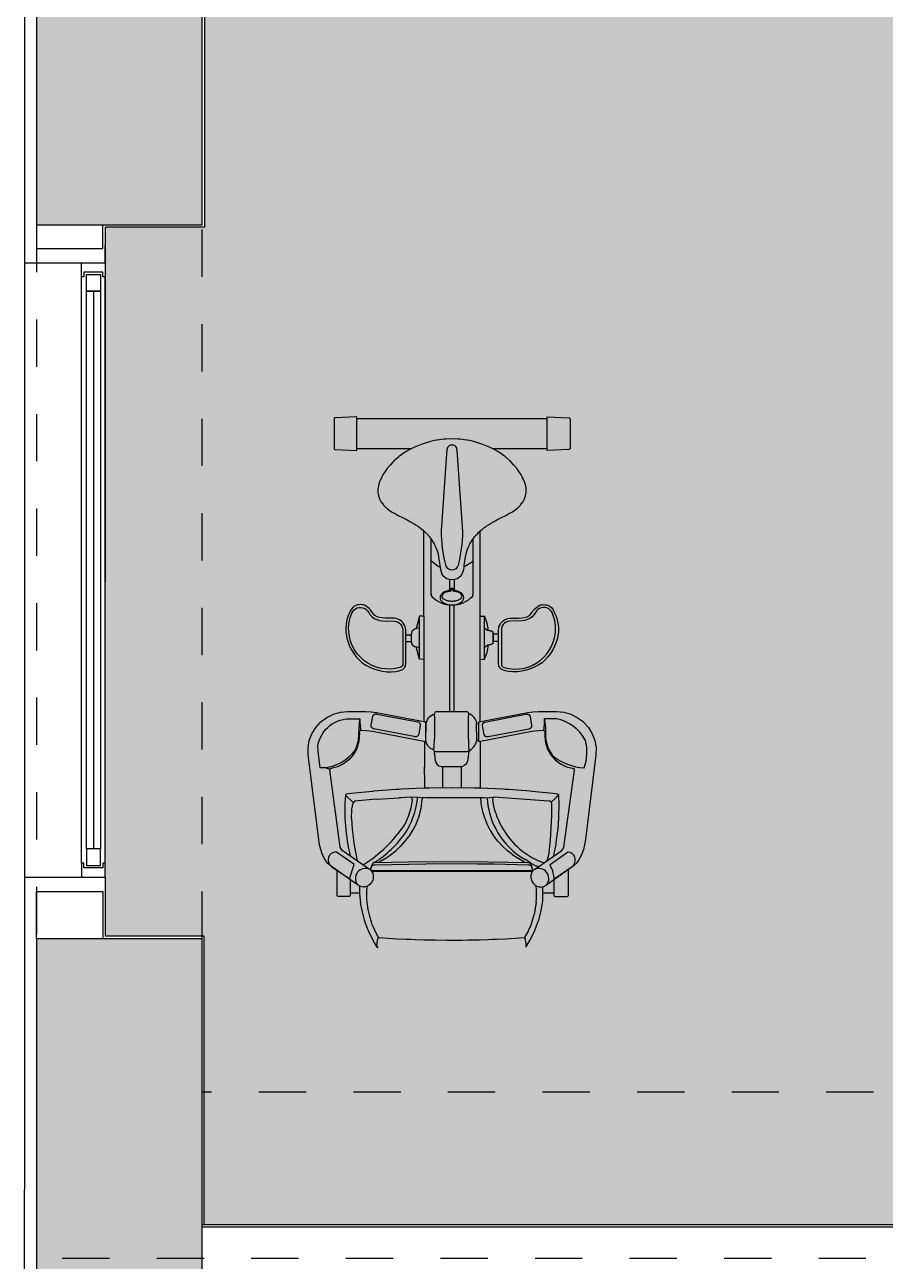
# Model space of a CAD drawing. Header units: metres. Extents: x -154 to 570, y -18 to 184.
# Drawn here: x -21.405 to -19.585, y 3.198 to 5.813 of the extents above; entities that cross this region are included whole.
import ezdxf
from ezdxf.xclip import XClip

# ---------------------------------------------------------------- set-up
doc = ezdxf.new("R2010")
doc.units = ezdxf.units.M
doc.header["$XCLIPFRAME"] = 0
doc.linetypes.add('PUC TORRE B$0$DASHEDX2', pattern=[1.5, 1, -0.5])
doc.linetypes.add('PUC TORRE B$0$ESTILO_TQS_0004', pattern=[1.12, 0.5, -0.2, 0.01, -0.2, 0.01, -0.2])
for name, color, linetype in [('ARQ-AUX', 7, 'Continuous'), ('PUC TORRE B$0$1', 232, 'PUC TORRE B$0$DASHEDX2'), ('PUC TORRE B$0$205', 7, 'PUC TORRE B$0$ESTILO_TQS_0004'), ('PUC TORRE B$0$4', 2, 'Continuous'), ('PUC TORRE B$0$LAY', 7, 'Continuous'), ('PUC$0$ARQ-ALV ACAB', 4, 'Continuous'), ('PUC$0$ARQ-ALV OSSO', 5, 'Continuous'), ('PUC$0$ARQ-AUX', 7, 'Continuous'), ('PUC$0$ARQ-CAX @ 1', 1, 'Continuous')]:
    doc.layers.add(name, color=color, linetype=linetype)
doc.layers.add('PUC$0$ARQ-FORRO', color=9, linetype='Continuous', lineweight=5)

# ---------------------------------------------------------------- blocks, each defined once
blk = doc.blocks.new('PUC TORRE B$0$A$Cf91409fb')
at = {"layer": 'PUC TORRE B$0$LAY'}
for points in [[(-11.9474, 0.8522), (-11.947, 0.8512), (-11.9463, 0.8504), (-11.9452, 0.85), (-11.9449, 0.8499), (-11.8991, 0.8479), (-11.8991, 0.9192), (-11.9449, 0.9172), (-11.9452, 0.9172), (-11.9463, 0.9168), (-11.947, 0.916), (-11.9474, 0.915)], [(-11.4481, 0.8522), (-11.4485, 0.8512), (-11.4493, 0.8504), (-11.4503, 0.85), (-11.4506, 0.8499), (-11.4965, 0.8479), (-11.4965, 0.9192), (-11.4506, 0.9172), (-11.4503, 0.9172), (-11.4493, 0.9168), (-11.4485, 0.916), (-11.4481, 0.915)], [(-11.802, 0.4681), (-11.802, 0.3964), (-11.8022, 0.3943), (-11.803, 0.3924), (-11.8043, 0.3907), (-11.806, 0.3894), (-11.8079, 0.3886), (-11.8177, 0.3864), (-11.8278, 0.3854), (-11.8378, 0.3856), (-11.8478, 0.387), (-11.8576, 0.3895), (-11.867, 0.3932), (-11.8758, 0.3979), (-11.8841, 0.4037), (-11.8916, 0.4104), (-11.8983, 0.418), (-11.9041, 0.4262), (-11.9088, 0.4352), (-11.9124, 0.4445), (-11.915, 0.4543), (-11.9163, 0.4643), (-11.9165, 0.4744), (-11.9154, 0.4844), (-11.9132, 0.4942), (-11.9099, 0.5037), (-11.9079, 0.5073), (-11.9053, 0.5104), (-11.9021, 0.5129), (-11.8984, 0.5147), (-11.8945, 0.5157), (-11.8904, 0.5158), (-11.8864, 0.5152), (-11.8826, 0.5137), (-11.8792, 0.5115), (-11.8763, 0.5087), (-11.8741, 0.5053), (-11.8709, 0.5004), (-11.867, 0.4961), (-11.8623, 0.4926), (-11.8571, 0.49), (-11.8516, 0.4883), (-11.8458, 0.4876), (-11.8199, 0.4867), (-11.8159, 0.4861), (-11.8121, 0.4846), (-11.8087, 0.4824), (-11.8059, 0.4795), (-11.8037, 0.476), (-11.8024, 0.4722)], [(-11.5934, 0.4681), (-11.5934, 0.3964), (-11.5932, 0.3943), (-11.5924, 0.3924), (-11.5911, 0.3907), (-11.5895, 0.3894), (-11.5875, 0.3886), (-11.5777, 0.3864), (-11.5677, 0.3854), (-11.5576, 0.3856), (-11.5476, 0.387), (-11.5378, 0.3895), (-11.5285, 0.3932), (-11.5196, 0.3979), (-11.5113, 0.4037), (-11.5038, 0.4104), (-11.4971, 0.418), (-11.4914, 0.4262), (-11.4866, 0.4352), (-11.483, 0.4445), (-11.4805, 0.4543), (-11.4791, 0.4643), (-11.479, 0.4744), (-11.48, 0.4844), (-11.4822, 0.4942), (-11.4856, 0.5037), (-11.4875, 0.5073), (-11.4901, 0.5104), (-11.4934, 0.5129), (-11.497, 0.5147), (-11.5009, 0.5157), (-11.505, 0.5158), (-11.509, 0.5152), (-11.5128, 0.5137), (-11.5162, 0.5115), (-11.5191, 0.5087), (-11.5214, 0.5053), (-11.5245, 0.5004), (-11.5285, 0.4961), (-11.5331, 0.4926), (-11.5383, 0.49), (-11.5438, 0.4883), (-11.5496, 0.4876), (-11.5755, 0.4867), (-11.5796, 0.4861), (-11.5834, 0.4846), (-11.5867, 0.4824), (-11.5896, 0.4795), (-11.5917, 0.476), (-11.593, 0.4722)], [(-11.5449, -0.1834), (-11.5448, -0.1832)]]:
    blk.add_lwpolyline(points, close=True, dxfattribs=at)
for points in [[(-11.8991, 0.9153), (-11.4965, 0.9153)], [(-11.8991, 0.8518), (-11.7831, 0.8518)], [(-11.6126, 0.8518), (-11.4965, 0.8518)], [(-11.7578, 0.4977), (-11.7578, 0.6778)], [(-11.7422, 0.5433), (-11.7422, 0.6609)], [(-11.638, 0.4059), (-11.638, 0.6778)], [(-11.7422, 0.615), (-11.729, 0.6047), (-11.7231, 0.601)], [(-11.6533, 0.6132), (-11.672, 0.6016)], [(-11.703, 0.5753), (-11.703, 0.5714), (-11.703, 0.5697), (-11.703, 0.5517)], [(-11.6928, 0.5517), (-11.6928, 0.5753)], [(-11.7578, 0.4059), (-11.7666, 0.4062), (-11.7666, 0.4974), (-11.7737, 0.4711)], [(-11.7578, 0.4977), (-11.7666, 0.4974)], [(-11.7578, 0.4977), (-11.7578, 0.2742)], [(-11.7031, 0.5214), (-11.7031, 0.295)], [(-11.693, 0.295), (-11.693, 0.4354), (-11.693, 0.5214)], [(-11.638, 0.4977), (-11.6291, 0.4974)], [(-11.638, 0.2742), (-11.638, 0.4059), (-11.6291, 0.4062), (-11.6289, 0.4972)], [(-11.6289, 0.4724), (-11.6245, 0.4688), (-11.6236, 0.4682), (-11.6225, 0.4677), (-11.622, 0.4675), (-11.6213, 0.4674), (-11.6203, 0.4672), (-11.6191, 0.4671), (-11.6185, 0.467), (-11.6173, 0.4667), (-11.6171, 0.4667), (-11.616, 0.4664), (-11.6152, 0.4661), (-11.6142, 0.4657), (-11.6138, 0.4655), (-11.6134, 0.4654), (-11.6128, 0.465), (-11.6124, 0.4647), (-11.6122, 0.4644), (-11.6119, 0.464), (-11.6118, 0.4636), (-11.6118, 0.44), (-11.6119, 0.4396), (-11.6122, 0.4391), (-11.6124, 0.4389), (-11.6128, 0.4386), (-11.6134, 0.4382), (-11.6138, 0.438), (-11.6142, 0.4379), (-11.6152, 0.4375), (-11.616, 0.4372), (-11.6171, 0.4369), (-11.6173, 0.4368), (-11.6185, 0.4366), (-11.6191, 0.4365), (-11.6203, 0.4363), (-11.6213, 0.4362), (-11.622, 0.436), (-11.6225, 0.4358), (-11.6236, 0.4354), (-11.6245, 0.4348), (-11.6289, 0.4311)], [(-11.7959, 0.4582), (-11.7846, 0.4582), (-11.7846, 0.4557), (-11.7846, 0.4525), (-11.7846, 0.4491), (-11.7846, 0.4459), (-11.7846, 0.4434), (-11.7959, 0.4434)], [(-11.5995, 0.459), (-11.6107, 0.459), (-11.6107, 0.4565), (-11.6107, 0.4533), (-11.6107, 0.4499), (-11.6107, 0.4467), (-11.6107, 0.4443), (-11.5995, 0.4443)], [(-11.7666, 0.4062), (-11.7737, 0.4324)], [(-11.8951, 0.247), (-11.8928, 0.2803)], [(-11.7541, 0.2702), (-11.7523, 0.2698)], [(-11.646, 0.2693), (-11.6414, 0.2702)], [(-11.6453, 0.2348), (-11.646, 0.2693)], [(-11.6453, 0.2705), (-11.6453, 0.2708)], [(-11.6453, 0.2694), (-11.6453, 0.2705)], [(-11.7541, 0.2354), (-11.753, 0.2352)], [(-11.6453, 0.2348), (-11.6414, 0.2354)], [(-11.756, 0.232), (-11.756, 0.1779)], [(-11.7358, 0.2126), (-11.7356, 0.2109), (-11.7354, 0.2092), (-11.7353, 0.2078), (-11.735, 0.2054), (-11.7346, 0.2022), (-11.7344, 0.2003), (-11.734, 0.197), (-11.7333, 0.1918)], [(-11.6864, 0.2112), (-11.6863, 0.2112)], [(-11.6373, 0.1334), (-11.6373, 0.2186), (-11.6373, 0.2271), (-11.6373, 0.2324)], [(-11.6373, 0.198), (-11.6373, 0.1978)], [(-11.6373, 0.1976), (-11.6373, 0.1978)], [(-11.9341, 0.0087), (-11.9565, 0.1721)], [(-11.756, 0.1618), (-11.756, 0.1779)], [(-11.756, 0.1618), (-11.756, 0.1335)], [(-11.7178, 0.1797), (-11.7178, 0.1342)], [(-11.6781, 0.1342), (-11.6781, 0.1797)], [(-11.4614, 0.0087), (-11.4391, 0.1717)], [(-11.6977, 0.1341), (-11.6977, 0.1344)], [(-11.9234, 0.119), (-11.9065, 0.1027)], [(-11.8656, 0.1093), (-11.9041, 0.1058)], [(-11.8561, 0.1101), (-11.8656, 0.1093)], [(-11.8561, 0.1101), (-11.8097, 0.1132)], [(-11.8169, 0.001), (-11.8067, 0.0105), (-11.8063, 0.0109), (-11.7974, 0.0207), (-11.7968, 0.0213), (-11.789, 0.0316), (-11.7881, 0.0327), (-11.7816, 0.043), (-11.7805, 0.0448), (-11.7754, 0.0548), (-11.774, 0.0575), (-11.7702, 0.0669), (-11.7689, 0.0701), (-11.7662, 0.0792), (-11.7649, 0.0835), (-11.7633, 0.0915), (-11.7622, 0.0971), (-11.7614, 0.1038), (-11.7607, 0.111)], [(-11.7864, 0.1144), (-11.8062, 0.1134), (-11.8097, 0.1132)], [(-11.782, 0.1102), (-11.782, 0.1098), (-11.782, 0.1091), (-11.7853, 0.091), (-11.7905, 0.0734), (-11.7977, 0.0564)], [(-11.7537, 0.1132), (-11.7864, 0.1144)], [(-11.7716, 0.1064), (-11.7708, 0.1107)], [(-11.7708, 0.1107), (-11.7709, 0.1138)], [(-11.7607, 0.111), (-11.7588, 0.1134)], [(-11.6294, 0.113), (-11.7537, 0.1132)], [(-11.5806, 0.001), (-11.5908, 0.0105), (-11.5913, 0.0109), (-11.6001, 0.0207), (-11.6007, 0.0213), (-11.6085, 0.0316), (-11.6094, 0.0327), (-11.6159, 0.043), (-11.617, 0.0448), (-11.6221, 0.0548), (-11.6235, 0.0575), (-11.6273, 0.0669), (-11.6286, 0.0701), (-11.6313, 0.0792), (-11.6326, 0.0835), (-11.6342, 0.0915), (-11.6354, 0.0971), (-11.6361, 0.1038), (-11.6371, 0.1132)], [(-11.6294, 0.113), (-11.6091, 0.1144)], [(-11.6054, 0.0805), (-11.6087, 0.0914), (-11.6119, 0.1093)], [(-11.493, 0.106), (-11.6091, 0.1144)], [(-11.4722, 0.1187), (-11.4767, 0.1144), (-11.4776, 0.1136), (-11.4806, 0.1107), (-11.488, 0.1037)], [(-11.9106, 0.0697), (-11.9097, 0.0874), (-11.9097, 0.0889), (-11.9093, 0.0936)], [(-11.9281, 0.0001), (-11.9293, 0.0012), (-11.9323, 0.0054), (-11.9341, 0.0087)], [(-11.8722, -0.0384), (-11.9281, 0.0001)], [(-11.8536, -0.0232), (-11.8516, -0.0222), (-11.841, -0.0163), (-11.8395, -0.0154), (-11.8286, -0.0082), (-11.8279, -0.0076), (-11.817, 0.0009)], [(-11.5439, -0.0233), (-11.5459, -0.0222), (-11.5566, -0.0163), (-11.558, -0.0154), (-11.5689, -0.0082), (-11.5696, -0.0076), (-11.5805, 0.0009)], [(-11.5232, -0.0384), (-11.4674, 0.0001)], [(-11.4674, 0.0001), (-11.4661, 0.0012), (-11.4631, 0.0054), (-11.4614, 0.0087)], [(-11.8689, -0.0342), (-11.8677, -0.0303), (-11.8657, -0.0259)], [(-11.8663, -0.0298), (-11.865, -0.0293), (-11.8648, -0.0292), (-11.8632, -0.0289), (-11.8628, -0.0288), (-11.8613, -0.0288), (-11.7536, -0.0264), (-11.7352, -0.026), (-11.6439, -0.0266), (-11.609, -0.0268), (-11.5363, -0.0288), (-11.5347, -0.0288), (-11.5343, -0.0289), (-11.5327, -0.0292), (-11.5325, -0.0293), (-11.5312, -0.0298)], [(-11.8598, -0.0234), (-11.8615, -0.0235), (-11.863, -0.0239), (-11.8634, -0.024), (-11.8646, -0.0246), (-11.865, -0.0249), (-11.8654, -0.0254), (-11.8657, -0.0259)], [(-11.8598, -0.0234), (-11.7906, -0.022), (-11.6641, -0.0215), (-11.5377, -0.0234)], [(-11.544, -0.0171), (-11.5451, -0.0163)], [(-11.5434, -0.0175), (-11.544, -0.0171)], [(-11.5319, -0.0246), (-11.5434, -0.0175)], [(-11.5377, -0.0234), (-11.536, -0.0235), (-11.5345, -0.0239), (-11.5341, -0.024), (-11.533, -0.0246), (-11.5326, -0.0249), (-11.5321, -0.0254), (-11.5318, -0.0259)], [(-11.531, -0.0252), (-11.5319, -0.0246)], [(-11.5286, -0.0342), (-11.5298, -0.0303), (-11.5318, -0.0259)], [(-11.531, -0.0252), (-11.5191, -0.0312)], [(-11.529, -0.0133), (-11.5165, -0.0195), (-11.5033, -0.0247)], [(-11.4925, -0.002), (-11.4931, -0.0048), (-11.4975, -0.0207)], [(-11.8699, -0.0401), (-11.8716, -0.0387)], [(-11.8689, -0.0342), (-11.869, -0.0345), (-11.8705, -0.0397)], [(-11.8672, -0.0308), (-11.8687, -0.0339), (-11.8698, -0.0371)], [(-11.8676, -0.0412), (-11.868, -0.0411), (-11.8692, -0.0409), (-11.8693, -0.0409)], [(-11.8679, -0.0426), (-11.8676, -0.0425), (-11.8651, -0.0422)], [(-11.5299, -0.0412), (-11.8676, -0.0412)], [(-11.8664, -0.0299), (-11.8672, -0.0308)], [(-11.8651, -0.0422), (-11.5325, -0.0422)], [(-11.5325, -0.0422), (-11.5299, -0.0425), (-11.5297, -0.0426), (-11.5295, -0.0426), (-11.5281, -0.0432)], [(-11.5312, -0.0299), (-11.5303, -0.0308)], [(-11.5278, -0.0371), (-11.5289, -0.0339), (-11.5303, -0.0308)], [(-11.5278, -0.0371), (-11.5285, -0.0345), (-11.5286, -0.0342)], [(-11.5152, -0.0329), (-11.5181, -0.0317), (-11.5191, -0.0312)], [(-11.8936, -0.0736), (-11.8938, -0.0781), (-11.8937, -0.0794), (-11.8934, -0.083)], [(-11.8775, -0.0738), (-11.8784, -0.082), (-11.8784, -0.0822), (-11.8786, -0.0971), (-11.8784, -0.0996), (-11.8778, -0.1071)], [(-11.5197, -0.1074), (-11.5191, -0.0996), (-11.5189, -0.0971), (-11.5192, -0.0822), (-11.5192, -0.082), (-11.5201, -0.0727)], [(-11.913, -0.088), (-11.8932, -0.088)], [(-11.5055, -0.088), (-11.4825, -0.088)], [(-11.8559, -0.2027), (-11.8644, -0.1888), (-11.8739, -0.1697), (-11.8756, -0.1656), (-11.8813, -0.1501), (-11.8829, -0.1456), (-11.8882, -0.1253), (-11.8912, -0.1098)], [(-11.5416, -0.2027), (-11.5331, -0.1888), (-11.5236, -0.1697), (-11.522, -0.1656), (-11.5162, -0.1501), (-11.5146, -0.1456), (-11.5093, -0.1253), (-11.5063, -0.1098)], [(-11.5197, -0.1074), (-11.5242, -0.1344)], [(-11.8528, -0.1835), (-11.8605, -0.1691), (-11.8608, -0.1686), (-11.8614, -0.1671), (-11.8668, -0.1547), (-11.8672, -0.1538), (-11.8684, -0.1504), (-11.8685, -0.15)], [(-11.529, -0.15), (-11.5291, -0.1504), (-11.5304, -0.1538), (-11.5308, -0.1547), (-11.5361, -0.1671), (-11.5368, -0.1686), (-11.537, -0.1691), (-11.5443, -0.1827)], [(-11.5289, -0.1498), (-11.5242, -0.1344)], [(-11.5446, -0.183), (-11.5447, -0.1831)], [(-11.5443, -0.1827), (-11.5446, -0.183)], [(-11.8568, -0.199), (-11.8567, -0.1978), (-11.8565, -0.196), (-11.856, -0.1923)], [(-11.856, -0.1923), (-11.8558, -0.1908), (-11.8553, -0.188), (-11.8548, -0.1852)], [(-11.6988, -0.1885), (-11.7089, -0.1885), (-11.7332, -0.1882), (-11.7373, -0.1881), (-11.7575, -0.1877), (-11.7754, -0.1872), (-11.7759, -0.1872), (-11.7851, -0.1869), (-11.7948, -0.1865), (-11.8141, -0.1856), (-11.8144, -0.1856), (-11.8236, -0.1851), (-11.833, -0.1846), (-11.8425, -0.184), (-11.852, -0.1834)], [(-11.5456, -0.1834), (-11.555, -0.184), (-11.5645, -0.1846), (-11.574, -0.1851), (-11.5831, -0.1856), (-11.5834, -0.1856), (-11.6028, -0.1865), (-11.6124, -0.1869), (-11.6216, -0.1872), (-11.6221, -0.1872), (-11.64, -0.1877), (-11.6602, -0.1881), (-11.6643, -0.1882), (-11.6765, -0.1884), (-11.6886, -0.1885), (-11.6988, -0.1885)], [(-11.5451, -0.1833), (-11.5456, -0.1834)], [(-11.5447, -0.1831), (-11.545, -0.1833)], [(-11.5449, -0.1834), (-11.5447, -0.1835), (-11.5444, -0.1836), (-11.5441, -0.1837), (-11.544, -0.1838), (-11.5436, -0.1841), (-11.5433, -0.1844)], [(-11.5432, -0.1844), (-11.5427, -0.1852)], [(-11.5415, -0.1923), (-11.5418, -0.1908), (-11.5422, -0.188), (-11.5427, -0.1852)], [(-11.5407, -0.199), (-11.5408, -0.1978), (-11.541, -0.196), (-11.5415, -0.1923)]]:
    blk.add_lwpolyline(points, dxfattribs=at)
for points in [[(-11.6575, 0.6548), (-11.6547, 0.6594), (-11.6513, 0.6638), (-11.6495, 0.6661), (-11.6488, 0.667), (-11.6436, 0.6725), (-11.6419, 0.6743), (-11.6383, 0.6776), (-11.6358, 0.6798), (-11.6351, 0.6803), (-11.6305, 0.6839), (-11.6267, 0.6868), (-11.6255, 0.6876), (-11.6207, 0.6907), (-11.6168, 0.6933), (-11.6149, 0.6944), (-11.6087, 0.6979), (-11.6062, 0.6993), (-11.6033, 0.7008), (-11.5948, 0.7051), (-11.5947, 0.7052), (-11.5828, 0.7111), (-11.5797, 0.7129), (-11.5786, 0.7135), (-11.5702, 0.7181), (-11.5668, 0.7203), (-11.5659, 0.7209), (-11.5652, 0.7214), (-11.5615, 0.7243), (-11.559, 0.7262), (-11.5587, 0.7265), (-11.5566, 0.7286), (-11.5531, 0.7322), (-11.553, 0.7324), (-11.5522, 0.7334), (-11.5486, 0.7382), (-11.5485, 0.7385), (-11.5483, 0.7388), (-11.5455, 0.7439), (-11.545, 0.7448), (-11.5447, 0.7458), (-11.5433, 0.7496), (-11.5425, 0.7518), (-11.5423, 0.7531), (-11.5418, 0.7555), (-11.5412, 0.7586), (-11.5411, 0.7596), (-11.5411, 0.7606), (-11.5411, 0.7614), (-11.5411, 0.7662), (-11.5412, 0.7673), (-11.5413, 0.7681), (-11.542, 0.7729), (-11.5421, 0.7733), (-11.5423, 0.7742), (-11.5427, 0.7756), (-11.5438, 0.7791), (-11.5446, 0.7816), (-11.5452, 0.783), (-11.546, 0.7849), (-11.5478, 0.7889), (-11.5484, 0.7901), (-11.5494, 0.792), (-11.5518, 0.7961), (-11.5546, 0.8008), (-11.5566, 0.8037), (-11.5587, 0.8066), (-11.5607, 0.8094), (-11.5661, 0.8161), (-11.5664, 0.8165), (-11.5675, 0.8178), (-11.575, 0.8257), (-11.5753, 0.826), (-11.5767, 0.8272), (-11.5843, 0.8339), (-11.5846, 0.8342), (-11.5864, 0.8355), (-11.5887, 0.8372), (-11.5955, 0.842), (-11.5966, 0.8428), (-11.6022, 0.8461), (-11.6075, 0.8492), (-11.6077, 0.8493), (-11.61, 0.8506), (-11.617, 0.854), (-11.6207, 0.8557), (-11.6222, 0.8565), (-11.6327, 0.8606), (-11.6348, 0.8614), (-11.6349, 0.8615), (-11.6409, 0.8634), (-11.6479, 0.8656), (-11.6492, 0.8659), (-11.6497, 0.866), (-11.6577, 0.8679), (-11.6612, 0.8688), (-11.6653, 0.8695), (-11.6663, 0.8696), (-11.6716, 0.8706), (-11.675, 0.8709), (-11.6814, 0.8716), (-11.6837, 0.8718), (-11.6847, 0.872), (-11.6979, 0.8724), (-11.711, 0.872), (-11.712, 0.8718), (-11.7143, 0.8716), (-11.7207, 0.8709), (-11.7241, 0.8706), (-11.7294, 0.8696), (-11.7304, 0.8695), (-11.7345, 0.8688), (-11.738, 0.8679), (-11.746, 0.866), (-11.7465, 0.8659), (-11.7478, 0.8656), (-11.7548, 0.8634), (-11.7608, 0.8615), (-11.761, 0.8614), (-11.763, 0.8606), (-11.7735, 0.8565), (-11.7751, 0.8557), (-11.7788, 0.854), (-11.7857, 0.8506), (-11.7881, 0.8493), (-11.7883, 0.8492), (-11.7935, 0.8461), (-11.7991, 0.8428), (-11.8002, 0.842), (-11.807, 0.8372), (-11.8094, 0.8355), (-11.8111, 0.8342), (-11.8114, 0.8339), (-11.8191, 0.8272), (-11.8204, 0.826), (-11.8207, 0.8257), (-11.8282, 0.8178), (-11.8293, 0.8165), (-11.8297, 0.8161), (-11.8351, 0.8094), (-11.837, 0.8066), (-11.8391, 0.8037), (-11.8411, 0.8008), (-11.8439, 0.7961), (-11.8464, 0.792), (-11.8473, 0.7901), (-11.848, 0.7889), (-11.8497, 0.7849), (-11.8505, 0.783), (-11.8511, 0.7816), (-11.8519, 0.7791), (-11.853, 0.7756), (-11.8534, 0.7742), (-11.8536, 0.7733), (-11.8537, 0.7729), (-11.8544, 0.7681), (-11.8545, 0.7673), (-11.8547, 0.7662), (-11.8546, 0.7614), (-11.8546, 0.7606), (-11.8546, 0.7596), (-11.8545, 0.7586), (-11.8539, 0.7555), (-11.8535, 0.7531), (-11.8532, 0.7518), (-11.8524, 0.7496), (-11.8511, 0.7458), (-11.8507, 0.7448), (-11.8502, 0.7439), (-11.8474, 0.7388), (-11.8472, 0.7385), (-11.8471, 0.7382), (-11.8435, 0.7334), (-11.8427, 0.7324), (-11.8426, 0.7322), (-11.8391, 0.7286), (-11.8371, 0.7265), (-11.8368, 0.7262), (-11.8343, 0.7243), (-11.8306, 0.7214), (-11.8298, 0.7209), (-11.829, 0.7203), (-11.8256, 0.7181), (-11.8172, 0.7135), (-11.8161, 0.7129), (-11.813, 0.7111), (-11.8011, 0.7052), (-11.8009, 0.7051), (-11.7925, 0.7008), (-11.7895, 0.6993), (-11.787, 0.6979), (-11.7808, 0.6944), (-11.7789, 0.6933), (-11.775, 0.6907), (-11.7702, 0.6876), (-11.769, 0.6868), (-11.7653, 0.6839), (-11.7606, 0.6803), (-11.7599, 0.6798), (-11.7575, 0.6776), (-11.7539, 0.6743), (-11.7521, 0.6725), (-11.7469, 0.667), (-11.7463, 0.6661), (-11.7445, 0.6638), (-11.7411, 0.6594), (-11.7383, 0.6548), (-11.7377, 0.6539), (-11.7358, 0.6507), (-11.7347, 0.6487), (-11.7346, 0.6484), (-11.7319, 0.6424), (-11.7312, 0.6407), (-11.7309, 0.64), (-11.7282, 0.6317), (-11.7281, 0.631), (-11.7279, 0.6304), (-11.7275, 0.6284), (-11.7263, 0.6226), (-11.7258, 0.6193), (-11.7255, 0.618), (-11.7249, 0.6137), (-11.7238, 0.6053), (-11.723, 0.6004), (-11.7229, 0.5995), (-11.7218, 0.5946), (-11.7218, 0.5944), (-11.7215, 0.5927), (-11.7201, 0.5888), (-11.7201, 0.5886), (-11.7198, 0.5879), (-11.7177, 0.5838), (-11.7175, 0.5836, 0.449809), (-11.6783, 0.5835, 0.159486), (-11.6719, 0.6053), (-11.6708, 0.6137), (-11.6702, 0.618), (-11.67, 0.6193), (-11.6694, 0.6226), (-11.6682, 0.6284), (-11.6678, 0.6304), (-11.6677, 0.631), (-11.6675, 0.6317), (-11.6648, 0.64), (-11.6645, 0.6407), (-11.6638, 0.6424), (-11.6611, 0.6484), (-11.661, 0.6487), (-11.66, 0.6507), (-11.658, 0.6539)], [(-11.7959, 0.4692, 0.056656), (-11.7968, 0.4749, 0.295582), (-11.8197, 0.4928, -0.019788), (-11.8456, 0.4937, -0.230191), (-11.865, 0.503, 0.173098), (-11.8848, 0.5211, 0.226518), (-11.908, 0.516, 0.165525), (-11.9225, 0.4663), (-11.9224, 0.4638), (-11.922, 0.4598, 0.183891), (-11.8879, 0.3989, 0.188055), (-11.8168, 0.3804, 0.085958), (-11.8028, 0.3842), (-11.8021, 0.3846), (-11.8, 0.3864), (-11.7988, 0.3878), (-11.7977, 0.3893), (-11.7966, 0.3919), (-11.7964, 0.3927), (-11.7959, 0.3964)], [(-11.5498, 0.4937, 0.230191), (-11.5304, 0.503, -0.173098), (-11.5106, 0.5211, -0.226518), (-11.4875, 0.516, -0.165525), (-11.4729, 0.4663), (-11.473, 0.4638), (-11.4734, 0.4598, -0.183891), (-11.5075, 0.3989, -0.188055), (-11.5787, 0.3804, -0.085958), (-11.5926, 0.3842), (-11.5933, 0.3846), (-11.5955, 0.3864), (-11.5967, 0.3878), (-11.5977, 0.3893), (-11.5988, 0.3919), (-11.5991, 0.3927), (-11.5995, 0.3964), (-11.5995, 0.4692, -0.056656), (-11.5986, 0.4749, -0.295582), (-11.5758, 0.4928, 0.019788)], [(-11.7704, 0.2738, -0.414146), (-11.7652, 0.2665), (-11.7683, 0.2474, -0.414198), (-11.7756, 0.2422), (-11.7782, 0.2426), (-11.8638, 0.2592, -0.415114), (-11.8688, 0.2666), (-11.8651, 0.2855, -0.414166), (-11.8576, 0.2905), (-11.8569, 0.2904)], [(-11.6296, 0.2469), (-11.6333, 0.2658, -0.415114), (-11.6283, 0.2732), (-11.5427, 0.2898), (-11.5401, 0.2902, -0.414198), (-11.5328, 0.285), (-11.5297, 0.2659, -0.414146), (-11.5349, 0.2586), (-11.6214, 0.242), (-11.6222, 0.2419, -0.414166)], [(-11.9532, -0.0314), (-11.9525, -0.0321), (-11.9518, -0.0326), (-11.9154, -0.0578), (-11.915, -0.0581), (-11.9145, -0.0583), (-11.9048, -0.0283), (-11.9052, -0.0278), (-11.9057, -0.0273), (-11.9421, -0.002), (-11.9427, -0.0017), (-11.9436, -0.0014, 0.715477)]]:
    blk.add_lwpolyline(points, format="xyb", close=True, dxfattribs=at)
for points in [[(-11.6874, 0.8488), (-11.6754, 0.6754, -0.047348), (-11.6849, 0.605, -0.812276), (-11.711, 0.6057, -0.059627), (-11.7202, 0.6782), (-11.7081, 0.8504)], [(-11.6874, 0.8488, 0.104069), (-11.6879, 0.8527, 0.100834), (-11.6899, 0.856, 0.096585), (-11.6931, 0.8584, 0.093804), (-11.6971, 0.8594, 0.093846), (-11.7011, 0.8589, 0.096694), (-11.7046, 0.857, 0.100952), (-11.7071, 0.854, 0.104119), (-11.7081, 0.8503, 0.104015)], [(-11.7422, 0.5438, 0.189826), (-11.7407, 0.5393, 0.431689), (-11.6549, 0.5393, 0.202758), (-11.6533, 0.5433), (-11.6533, 0.6611)], [(-11.7028, 0.5518, 0.067265), (-11.7119, 0.5495, 0.088718), (-11.7188, 0.5452, 0.129004), (-11.7226, 0.5396, 0.157649), (-11.7227, 0.5336, 0.129514), (-11.7189, 0.5279, 0.089074), (-11.712, 0.5237, 0.067411), (-11.7029, 0.5213, 0.061203), (-11.693, 0.5213, 0.067469), (-11.684, 0.5237, 0.089215), (-11.677, 0.528, 0.129714), (-11.6733, 0.5336, 0.157646), (-11.6733, 0.5396, 0.128803), (-11.6771, 0.5452, 0.088579), (-11.6841, 0.5495, 0.067208), (-11.6932, 0.5518, 0.061205)], [(-11.7013, 0.5499, 0.053785), (-11.7093, 0.5485, 0.076535), (-11.7155, 0.5457, 0.135428), (-11.7189, 0.5419, 0.199813), (-11.7191, 0.5378, 0.145196), (-11.716, 0.534, 0.081147), (-11.7101, 0.5311, 0.055317), (-11.7023, 0.5295, 0.048771), (-11.6938, 0.5295, 0.055279), (-11.6859, 0.5311, 0.081034), (-11.68, 0.534, 0.144967), (-11.6769, 0.5378, 0.19984), (-11.6771, 0.5419, 0.135649), (-11.6805, 0.5457, 0.076635), (-11.6867, 0.5485, 0.053818), (-11.6947, 0.5499, 0.04885)], [(-11.6932, 0.5518, 0.97229), (-11.7028, 0.5518)], [(-11.6989, 0.5563), (-11.6989, 0.5546), (-11.6989, 0.5538, -0.15411), (-11.6992, 0.5529), (-11.7013, 0.5499)], [(-11.6971, 0.5563), (-11.6971, 0.5546), (-11.6971, 0.5538, 0.15411), (-11.6968, 0.5529), (-11.6947, 0.5499)], [(-11.6211, 0.4672, 0.093667), (-11.6291, 0.4972)], [(-11.7666, 0.4724), (-11.7698, 0.4719), (-11.7725, 0.4714), (-11.7747, 0.4709), (-11.7755, 0.4707), (-11.777, 0.4702), (-11.778, 0.4697), (-11.7782, 0.4695), (-11.7814, 0.4665), (-11.7831, 0.4651, 0.083956), (-11.7838, 0.44, 0.243568), (-11.7782, 0.434), (-11.778, 0.4339), (-11.777, 0.4334), (-11.7755, 0.4329), (-11.7747, 0.4327), (-11.7725, 0.4322), (-11.7698, 0.4317), (-11.7666, 0.4311)], [(-11.6291, 0.4062, 0.093667), (-11.6211, 0.4362)], [(-11.8699, -0.0401), (-11.8694, -0.0407), (-11.8679, -0.0423), (-11.8667, -0.0442), (-11.8657, -0.0463), (-11.865, -0.0485), (-11.8648, -0.049), (-11.8644, -0.0513), (-11.8643, -0.0537), (-11.8644, -0.056), (-11.8648, -0.0584), (-11.8655, -0.0608), (-11.8665, -0.0631), (-11.8677, -0.0653), (-11.8692, -0.0673), (-11.8708, -0.0692), (-11.8727, -0.0709), (-11.8747, -0.0723), (-11.8768, -0.0735), (-11.879, -0.0745), (-11.8812, -0.0751), (-11.8835, -0.0754), (-11.8841, -0.0755), (-11.8864, -0.0756), (-11.8887, -0.0753), (-11.8908, -0.0747), (-11.8915, -0.0744), (-11.8978, -0.0707), (-11.9559, -0.0298), (-11.9612, -0.025), (-11.966, -0.0183), (-11.9703, -0.01), (-11.9722, -0.0052), (-11.9755, 0.0038), (-11.9781, 0.0139), (-11.9799, 0.0249), (-12.0019, 0.2043), (-12.0023, 0.2195), (-11.9997, 0.2345), (-11.9943, 0.2488), (-11.9862, 0.2619), (-11.9757, 0.2733), (-11.9746, 0.2742), (-11.9624, 0.2833), (-11.9486, 0.2901), (-11.9337, 0.2942), (-11.9184, 0.2956), (-11.8802, 0.2957), (-11.8688, 0.2952), (-11.8577, 0.2936), (-11.7541, 0.2735), (-11.7541, 0.2316), (-11.8662, 0.2533), (-11.8731, 0.2543), (-11.8802, 0.2546), (-11.8909, 0.2557, 0.301439), (-11.8941, 0.2527, -0.114381), (-11.8998, 0.216), (-11.8998, 0.2159), (-11.9067, 0.2038), (-11.916, 0.1933), (-11.9272, 0.1848), (-11.94, 0.1787), (-11.9515, 0.1757), (-11.9538, 0.1752), (-11.9548, 0.1748), (-11.9556, 0.1742), (-11.9562, 0.1733), (-11.9563, 0.173), (-11.9565, 0.1721), (-11.9574, 0.1734), (-11.9575, 0.1735), (-11.9585, 0.1742), (-11.9592, 0.1746), (-11.9621, 0.1754), (-11.9649, 0.1762), (-11.9689, 0.1764), (-11.9727, 0.1765), (-11.9768, 0.1762), (-11.9812, 0.212), (-11.9815, 0.2234, -0.383943), (-11.9089, 0.2803), (-11.8928, 0.2803), (-11.8927, 0.2759), (-11.8926, 0.2719), (-11.8924, 0.2676), (-11.8921, 0.2639), (-11.8917, 0.2606), (-11.8914, 0.2579), (-11.8909, 0.2558)], [(-11.7334, 0.1924, 0.349614), (-11.7209, 0.1797), (-11.6765, 0.1797, 0.349601), (-11.6635, 0.196), (-11.6634, 0.197), (-11.6632, 0.1989), (-11.6628, 0.2022), (-11.6625, 0.2044), (-11.6621, 0.2078), (-11.662, 0.2089), (-11.6618, 0.2109), (-11.6615, 0.2139, -0.027381), (-11.6625, 0.2911, 0.400188), (-11.6678, 0.295), (-11.7317, 0.295, 0.344495), (-11.7353, 0.2902, -0.031058), (-11.7367, 0.2144, -0.314039), (-11.753, 0.2352), (-11.7523, 0.2698, -0.318493), (-11.7353, 0.2902)], [(-11.6453, 0.2708, 0.27166), (-11.6625, 0.2911)], [(-11.5046, 0.2557), (-11.5153, 0.2546), (-11.5224, 0.2543), (-11.5293, 0.2533), (-11.6414, 0.2316), (-11.6414, 0.2328), (-11.6414, 0.235), (-11.6414, 0.2359), (-11.6414, 0.2388), (-11.6414, 0.2427), (-11.6414, 0.249), (-11.6414, 0.2507), (-11.6414, 0.2594), (-11.6414, 0.2603), (-11.6414, 0.2665), (-11.6414, 0.2694), (-11.6414, 0.2712), (-11.6414, 0.2735), (-11.5378, 0.2936), (-11.5267, 0.2952), (-11.5153, 0.2957), (-11.4771, 0.2956), (-11.4617, 0.2942), (-11.4469, 0.2901), (-11.4331, 0.2833), (-11.4208, 0.2742), (-11.4197, 0.2733), (-11.4093, 0.2619), (-11.4012, 0.2488), (-11.3957, 0.2345), (-11.3932, 0.2195), (-11.3936, 0.2043), (-11.4156, 0.0249), (-11.4174, 0.0139), (-11.42, 0.0038), (-11.4232, -0.0052), (-11.4251, -0.01), (-11.4294, -0.0183), (-11.4343, -0.025), (-11.4395, -0.0298), (-11.4976, -0.0707, 0.796532), (-11.5238, -0.0387), (-11.5255, -0.0401), (-11.526, -0.0407), (-11.5275, -0.0423), (-11.5288, -0.0442), (-11.5298, -0.0463), (-11.5305, -0.0485), (-11.5306, -0.049), (-11.5311, -0.0513), (-11.5312, -0.0537), (-11.5311, -0.056), (-11.5306, -0.0584), (-11.5299, -0.0608), (-11.529, -0.0631), (-11.5277, -0.0653), (-11.5263, -0.0673), (-11.5246, -0.0692), (-11.5228, -0.0709), (-11.5208, -0.0723), (-11.5187, -0.0735), (-11.5165, -0.0745), (-11.5142, -0.0751), (-11.512, -0.0754), (-11.5114, -0.0755), (-11.509, -0.0756), (-11.5068, -0.0753), (-11.5046, -0.0747), (-11.5039, -0.0744), (-11.5019, -0.0736), (-11.5016, -0.0734), (-11.5, -0.0724), (-11.4976, -0.0707)], [(-11.5027, 0.2803, -0.070135), (-11.5003, 0.2535, 0.168646), (-11.4853, 0.2025, 0.152931), (-11.4186, 0.1762, 0.161102), (-11.4159, 0.2347, 0.2253), (-11.4771, 0.2803), (-11.5027, 0.2803, -0.046233), (-11.5046, 0.2557, -0.30186), (-11.5014, 0.2527), (-11.5014, 0.2449, 0.104633), (-11.4957, 0.216), (-11.4956, 0.2159), (-11.4888, 0.2038), (-11.4795, 0.1933), (-11.4683, 0.1848), (-11.4555, 0.1787), (-11.4439, 0.1757), (-11.4417, 0.1752), (-11.4407, 0.1748), (-11.4398, 0.1742), (-11.4393, 0.1733), (-11.4392, 0.173), (-11.4391, 0.1724)], [(-11.9022, 0.2147, 0.116824), (-11.8951, 0.247)], [(-11.9708, 0.1764, 0.223445), (-11.9022, 0.2147)], [(-11.7367, 0.2144, 0.365363), (-11.7327, 0.2112), (-11.6656, 0.2112, 0.267959), (-11.6453, 0.2348)], [(-11.4828, -0.0106), (-11.4825, -0.0093), (-11.481, -0.0014), (-11.4779, 0.0146), (-11.4773, 0.0184), (-11.4766, 0.0232), (-11.4747, 0.0383), (-11.4736, 0.0474), (-11.4728, 0.0583), (-11.4719, 0.0717), (-11.4717, 0.0784), (-11.4713, 0.0937), (-11.4715, 0.0986), (-11.4719, 0.118, 0.26476), (-11.4747, 0.121), (-11.4841, 0.1221), (-11.5293, 0.1267), (-11.5316, 0.127), (-11.5792, 0.1306), (-11.5854, 0.131), (-11.5907, 0.1313), (-11.6384, 0.1335), (-11.6415, 0.1336), (-11.65, 0.1338), (-11.6977, 0.1344), (-11.7454, 0.1338), (-11.7539, 0.1336), (-11.757, 0.1335), (-11.8048, 0.1313), (-11.8101, 0.131), (-11.8163, 0.1306), (-11.8639, 0.127), (-11.8662, 0.1267), (-11.9113, 0.1221), (-11.9207, 0.121, 0.439167), (-11.9235, 0.118, 0.078917), (-11.9131, -0.0102)], [(-11.9041, 0.1058, 0.181418), (-11.9093, 0.0936)], [(-11.7962, 0.0388, 0.102103), (-11.7716, 0.1064)], [(-11.782, 0.1102, 0.350831), (-11.7864, 0.1144)], [(-11.6238, 0.1134, 0.250366), (-11.5451, -0.0163)], [(-11.6091, 0.1144, 0.38785), (-11.6119, 0.1093)], [(-11.487, 0.1016, 0.358317), (-11.493, 0.106)], [(-11.6054, 0.0805, 0.181556), (-11.529, -0.0133)], [(-11.4925, -0.002, 0.035263), (-11.487, 0.1016)], [(-11.9106, 0.0697, 0.041298), (-11.8983, -0.0204)], [(-11.8859, -0.029, 0.100821), (-11.7977, 0.0564)], [(-11.8615, -0.0235, 0.094666), (-11.7962, 0.0388)], [(-11.4397, -0.0099, -0.262772), (-11.4422, -0.0314), (-11.443, -0.0321), (-11.4436, -0.0326), (-11.48, -0.0578), (-11.4805, -0.0581), (-11.481, -0.0583, -0.262293), (-11.482, -0.0569, 0.067039), (-11.4866, -0.0366, -0.081114), (-11.4906, -0.0283), (-11.4903, -0.0278), (-11.4898, -0.0273), (-11.4534, -0.002), (-11.4528, -0.0017), (-11.4519, -0.0014, -0.29489), (-11.4397, -0.01)], [(-11.913, -0.06), (-11.913, -0.0928), (-11.9131, -0.0938), (-11.9138, -0.0949), (-11.9149, -0.0957), (-11.9162, -0.0959), (-11.9391, -0.0959, -0.41262), (-11.9407, -0.0944), (-11.9407, -0.0944), (-11.9407, -0.0932), (-11.9409, -0.0404)], [(-11.8716, -0.0387, 0.796551), (-11.8978, -0.0707)], [(-11.5299, -0.0412, 0.456939), (-11.5278, -0.0371)], [(-11.4825, -0.0601), (-11.4825, -0.0637), (-11.4825, -0.0685), (-11.4825, -0.073), (-11.4825, -0.0773), (-11.4825, -0.0812), (-11.4825, -0.0846), (-11.4825, -0.0875), (-11.4825, -0.0897), (-11.4825, -0.0914), (-11.4825, -0.0924), (-11.4825, -0.0928), (-11.4823, -0.0938), (-11.4816, -0.0949), (-11.4806, -0.0957), (-11.4793, -0.0959), (-11.4547, -0.0959, 0.406198), (-11.4517, -0.0933), (-11.4514, -0.0381)], [(-11.5063, -0.1098, 0.042725), (-11.5061, -0.0751)], [(-11.8934, -0.083, 0.043548), (-11.8912, -0.1098)], [(-11.8778, -0.1071, 0.069926), (-11.8685, -0.15)], [(-11.8568, -0.199, 0.136009), (-11.8547, -0.2043)], [(-11.852, -0.1834, 0.329081), (-11.8548, -0.1852)]]:
    blk.add_lwpolyline(points, format="xyb", dxfattribs=at)
blk = doc.blocks.new('PUC$0$pl apto tipo 1 puc')
at = {"layer": 'PUC$0$ARQ-ALV ACAB'}
blk.add_lwpolyline([(-31.1733, -3.275), (-36.3732, -3.275)], dxfattribs=at)
at = {"layer": 'PUC$0$ARQ-ALV OSSO'}
blk.add_lwpolyline([(-31.1733, -3.27), (-36.3732, -3.27)], dxfattribs=at)
blk = doc.blocks.new('*U1686')
at = {"color": 0, "linetype": 'ByBlock', "ltscale": 0.5}
for points in [[(0.02, -0.045), (0.02, -0.045), (0.02, -0.045), (0.02, -0.045), (0.02, -0.045), (0.02, -0.045), (0.02, -0.045), (0.02, -0.045), (0.02, -0.045), (0.03, -0.045), (0.03, -0.05), (0, -0.05), (0, 0), (0.03, 0), (0.03, -0.005), (0.02, -0.005), (0.02, -0.045)], [(1.28, -0.045), (1.28, -0.045), (1.28, -0.045), (1.28, -0.045), (1.28, -0.045), (1.28, -0.045), (1.28, -0.045), (1.28, -0.045), (1.28, -0.045), (1.27, -0.045), (1.27, -0.05), (1.3, -0.05), (1.3, 0), (1.27, 0), (1.27, -0.005), (1.28, -0.005), (1.28, -0.045)], [(0.025, -0.01), (0.06, -0.01), (0.06, -0.04), (0.025, -0.04)], [(1.275, -0.01), (1.24, -0.01), (1.24, -0.04), (1.275, -0.04)]]:
    blk.add_lwpolyline(points, close=True, dxfattribs=at)
at = {"color": 8, "linetype": 'ByBlock', "ltscale": 0.5}
for points in [[(1.27, 0), (0.03, 0)], [(1.27, -0.05), (0.03, -0.05)]]:
    blk.add_lwpolyline(points, dxfattribs=at)
at = {"color": 7, "linetype": 'ByBlock', "ltscale": 0.5}
blk.add_lwpolyline([(1.24, -0.01), (1.24, -0.04), (0.06, -0.04), (0.06, -0.01)], close=True, dxfattribs=at)
blk.add_lwpolyline([(0.06, -0.025), (1.24, -0.025)], dxfattribs=at)
blk = doc.blocks.new('PUC$0$forro area comum')
at = {"layer": 'PUC$0$ARQ-FORRO'}
h = blk.add_hatch(color=256, dxfattribs=at)
h.dxf.hatch_style = 1
h.paths.add_polyline_path([(-21.0257, 3.275), (-21.0257, 3.885), (-21.2352, 3.8853), (-21.2345, 5.3849), (-21.025, 5.3849), (-21.025, 5.9949), (-21.1845, 5.9949), (-21.1845, 8.725), (-21.0233, 8.725), (-21.0233, 8.995), (-15.835, 8.995), (-15.835, 8.7249), (-16.035, 8.7249), (-16.035, 8.4249), (-8.8033, 8.4249), (-8.8033, 4.1049), (-10.025, 4.1049), (-10.025, 4.9249), (-10.4353, 4.9246), (-10.4353, 4.1049), (-11.3354, 4.1049), (-11.3363, 3.71), (-15.835, 3.7106), (-15.835, 3.275)])
blk.add_lwpolyline([(-21.0257, 3.275), (-21.0257, 3.885), (-21.2352, 3.8853), (-21.2345, 5.3849), (-21.025, 5.3849), (-21.025, 5.9949), (-21.1845, 5.9949), (-21.1845, 8.725), (-21.0233, 8.725), (-21.0233, 8.995), (-15.835, 8.995), (-15.835, 8.7249), (-16.035, 8.7249), (-16.035, 8.4249), (-8.8033, 8.4249), (-8.8033, 4.1049), (-10.025, 4.1049), (-10.025, 4.9249), (-10.4353, 4.9246), (-10.4353, 4.1049), (-11.3354, 4.1049), (-11.3363, 3.71), (-15.835, 3.7106), (-15.835, 3.275)], close=True, dxfattribs=at)
blk = doc.blocks.new('PUC')
at = {"layer": 'PUC$0$ARQ-ALV ACAB', "elevation": 0}
for points in [[(-21.4049, 5.3099), (-21.4054, 9.4549), (-21.005, 9.4549), (-21.005, 9.165)], [(-21.1845, 5.9949), (-21.025, 5.9949), (-21.025, 5.3849), (-21.2345, 5.3849)], [(-21.4049, 5.3099), (-21.2347, 5.3099), (-21.2345, 5.3849)], [(-21.4055, 2.688), (-21.405, 4.0099), (-21.235, 4.0099), (-21.2352, 3.885)]]:
    blk.add_lwpolyline(points, dxfattribs=at)
at = {"layer": 'PUC$0$ARQ-ALV ACAB'}
blk.add_lwpolyline([(-21.0257, 3.2743), (-21.0257, 3.885), (-21.2352, 3.885)], dxfattribs=at)
at = {"layer": 'PUC$0$ARQ-ALV OSSO', "elevation": 0}
for points in [[(-21.38, 5.3899), (-21.38, 5.3399), (-21.2397, 5.3399), (-21.2397, 5.3899)], [(-21.38, 3.88), (-21.38, 3.9799), (-21.24, 3.9799), (-21.24, 3.88)]]:
    blk.add_lwpolyline(points, dxfattribs=at)
at = {"layer": 'PUC$0$ARQ-AUX', "elevation": 0}
blk.add_lwpolyline([(-21.405, 4.0099), (-21.4049, 5.3099)], dxfattribs=at)
at = {"layer": 'PUC$0$ARQ-ALV OSSO', "xscale": -1, "rotation": 180}
blk.add_blockref('PUC$0$pl apto tipo 1 puc', (15.3432, 0), dxfattribs=at)
at = {"layer": 'PUC$0$ARQ-CAX @ 1', "rotation": 270}
blk.add_blockref('*U1686', (-21.2347, 5.3099, 0), dxfattribs=at)
at = {"layer": 'PUC$0$ARQ-FORRO'}
blk.add_blockref('PUC$0$forro area comum', (0, 0), dxfattribs=at)
blk = doc.blocks.new('PUC TORRE B$0$est-lo-07-6sb-r00')
at = {"layer": 'PUC TORRE B$0$4'}
h = blk.add_hatch(color=8, dxfattribs=at)
h.dxf.hatch_style = 1
h.paths.add_polyline_path([(213.004314, 592.98646), (232.004314, 592.98646), (232.004314, 743.98646), (213.004314, 743.98646)], flags=17)
h.paths.add_polyline_path([(517.003016, 942.98646), (353.003016, 942.98646), (353.003016, 923.986062), (498.003016, 923.986062), (498.003016, 465.008359), (498.003039, 465.008359), (498.003039, 450.008359), (498.003039, 395.98646), (517.003016, 395.98646)])
h.paths.add_polyline_path([(3672.003309, 253.001099), (3672.003309, 388.001099), (3637.003309, 388.001099), (3637.003309, 253.001099)])
h.paths.add_polyline_path([(3637.003309, 942.98646), (3637.003194, 872.98646), (3653.003309, 872.98646), (3653.003309, 599.001099), (3637.003309, 599.001099), (3637.003309, 539.001099), (3672.003309, 539.001099), (3672.003309, 942.98646)])
h.paths.add_polyline_path([(3672.003424, 102.001099), (3637.003309, 102.001099), (3637.003309, 42.001099), (3653.003307, 42.001099), (3653.003307, -229.998901), (3637.003309, -229.998901), (3637.003309, -299.998901), (3672.003424, -299.998901)])
h.paths.add_polyline_path([(3075.003309, -299.999844), (3110.003309, -299.999844), (3110.003309, -199.999844), (3075.003309, -199.999844)])
h.paths.add_polyline_path([(3075.003309, 270.500177), (3110.003309, 270.500177), (3110.003309, 370.500177), (3075.003309, 370.500177)])
h.paths.add_polyline_path([(520.003309, 942.98646), (520.003309, 395.98646), (555.003309, 395.98646), (555.003309, 451.98646), (539.003309, 451.98646), (539.003309, 872.98646), (555.003309, 872.98646), (555.003309, 942.98646)])
h.paths.add_polyline_path([(-2102.995138, 253.000177), (-2102.995138, 388.000177), (-2137.995138, 388.000177), (-2137.995138, 253.000177)])
h.paths.add_polyline_path([(-2137.995138, 101.999935), (-2137.995138, -299.999844), (-2102.995138, -299.999844), (-2102.995138, -229.999844), (-2118.995138, -229.999844), (-2118.995138, 41.999935), (-2102.995138, 41.999935), (-2102.995138, 101.999935)])
h.paths.add_polyline_path([(-2137.995141, 942.98646), (-2137.995141, 538.988972), (-2102.995141, 538.988972), (-2102.995141, 598.988972), (-2118.995141, 598.988972), (-2118.995141, 872.98646), (-2102.995141, 872.98646), (-2102.995141, 942.98646)])
h.paths.add_polyline_path([(520.003309, 245.003526), (520.003309, -299.999844), (555.003309, -299.999844), (555.003309, -229.999844), (539.003309, -229.999844), (539.003309, 185.003526), (555.003309, 185.003526), (555.003309, 245.003526)])
h.paths.add_polyline_path([(-34.995574, 942.98646), (-34.995574, 872.98646), (-18.995574, 872.98646), (-18.995574, 455.98646), (-34.995574, 455.98646), (-34.995574, 395.98646), (232.004426, 395.98646), (232.004426, 481.98646), (213.004426, 481.98646), (213.004426, 414.98646), (0.004426, 414.98646), (0.004426, 923.98646), (213.004426, 923.98646), (213.004426, 854.98646), (232.004426, 854.98646), (232.004426, 923.98646), (252.004426, 923.98646), (252.004426, 942.98646)])
h.paths.add_polyline_path([(3075.003309, 842.98646), (3110.003309, 842.98646), (3110.003309, 942.98646), (3075.003309, 942.98646)])
h.paths.add_polyline_path([(2530.003309, -299.999844), (2570.003309, -299.999844), (2570.003309, -199.999844), (2530.003309, -199.999844)])
h.paths.add_polyline_path([(2530.003309, 145.003526), (2570.003309, 145.003526), (2570.003309, 245.003526), (2530.003309, 245.003526)])
h.paths.add_polyline_path([(2530.003309, 395.98646), (2570.003309, 395.98646), (2570.003309, 495.98646), (2530.003309, 495.98646)])
h.paths.add_polyline_path([(2530.003309, 842.98646), (2570.003309, 842.98646), (2570.003309, 942.98646), (2530.003309, 942.98646)])
h.paths.add_polyline_path([(1995.003309, -299.999844), (2030.003309, -299.999844), (2030.003309, -199.999844), (1995.003309, -199.999844)])
h.paths.add_polyline_path([(1995.003309, 145.003526), (2030.003309, 145.003526), (2030.003309, 245.003526), (1995.003309, 245.003526)])
h.paths.add_polyline_path([(1995.003309, 395.98646), (2030.003309, 395.98646), (2030.003309, 495.98646), (1995.003309, 495.98646)])
h.paths.add_polyline_path([(1995.003309, 842.98646), (2030.003309, 842.98646), (2030.003309, 942.98646), (1995.003309, 942.98646)])
h.paths.add_polyline_path([(1460.003309, -299.999844), (1495.003309, -299.999844), (1495.003309, -199.999844), (1460.003309, -199.999844)])
h.paths.add_polyline_path([(1460.003309, 145.003526), (1495.003309, 145.003526), (1495.003309, 245.003526), (1460.003309, 245.003526)])
h.paths.add_polyline_path([(1460.176641, 395.98646), (1495.176641, 395.98646), (1495.176641, 495.98646), (1460.176641, 495.98646)])
h.paths.add_polyline_path([(1460.003309, 842.98646), (1495.003309, 842.98646), (1495.003309, 942.98646), (1460.003309, 942.98646)])
h.paths.add_polyline_path([(925.003309, -299.999844), (960.003309, -299.999844), (960.003309, -199.999844), (925.003309, -199.999844)])
h.paths.add_polyline_path([(925.003309, 145.003526), (960.003309, 145.003526), (960.003309, 245.003526), (925.003309, 245.003526)])
h.paths.add_polyline_path([(925.003309, 395.98646), (960.003309, 395.98646), (960.003309, 495.98646), (925.003309, 495.98646)])
h.paths.add_polyline_path([(925.003309, 842.98646), (960.003309, 842.98646), (960.003309, 942.98646), (925.003309, 942.98646)])
h.paths.add_polyline_path([(-1582.999721, -299.999844), (-1547.999721, -299.999844), (-1547.999721, -199.999844), (-1582.999721, -199.999844)])
h.paths.add_polyline_path([(-500.999721, -299.999844), (-465.999721, -299.999844), (-465.999721, -199.999844), (-500.999721, -199.999844)])
h.paths.add_polyline_path([(-1042.999721, -299.999844), (-1002.999721, -299.999844), (-1002.999721, -199.999844), (-1042.999721, -199.999844)])
h.paths.add_polyline_path([(-500.999721, 145.003526), (-465.999721, 145.003526), (-465.999721, 245.003526), (-500.999721, 245.003526)])
h.paths.add_polyline_path([(-1042.999721, 145.003526), (-1002.999721, 145.003526), (-1002.999721, 245.003526), (-1042.999721, 245.003526)])
h.paths.add_polyline_path([(-500.999721, 395.98646), (-465.999721, 395.98646), (-465.999721, 495.98646), (-500.999721, 495.98646)])
h.paths.add_polyline_path([(-1042.999721, 395.98646), (-1002.999721, 395.98646), (-1002.999721, 495.98646), (-1042.999721, 495.98646)])
h.paths.add_polyline_path([(-1582.999721, 270.500177), (-1547.999721, 270.500177), (-1547.999721, 370.500177), (-1582.999721, 370.500177)])
h.paths.add_polyline_path([(-500.999721, 842.98646), (-465.999721, 842.98646), (-465.999721, 942.98646), (-500.999721, 942.98646)])
h.paths.add_polyline_path([(-1042.999721, 842.98646), (-1002.999721, 842.98646), (-1002.999721, 942.98646), (-1042.999721, 942.98646)])
h.paths.add_polyline_path([(-1582.999721, 842.98646), (-1547.999721, 842.98646), (-1547.999721, 942.98646), (-1582.999721, 942.98646)])
h.paths.add_polyline_path([(-35, 245.003526), (-35, 185.003526), (-19, 185.003526), (-19, -230), (-35, -230), (-35, -300), (517, -300), (517, 245), (498, 245), (498, -281), (0, -281), (0, -19), (255, -19), (255, 245.003526), (178.5, 245.003526), (178.5, 226.003526), (236, 226.003526), (236, 0), (0, 0), (0, 226.003526), (57.5, 226.003526), (57.5, 245.003526)])
at = {"layer": 'PUC TORRE B$0$1'}
for points in [[(-2137.995138, 538.988972), (-2137.995138, 388.000177)], [(-2102.995138, 388.000177), (-2102.995138, 538.988972)], [(-1740.97815, 355.500177), (-2102.995138, 355.500177)]]:
    blk.add_lwpolyline(points, dxfattribs=at)
at = {"layer": 'PUC TORRE B$0$205'}
blk.add_line((-2259.087141, 320.423392), (3872.599049, 320.423392), dxfattribs=at)
at = {"layer": 'PUC TORRE B$0$4', "linetype": 'Continuous'}
for points in [[(-2137.995141, 942.98646), (-2137.995141, 538.988972), (-2102.995141, 538.988972), (-2102.995141, 598.988972), (-2118.995141, 598.988972), (-2118.995141, 872.98646), (-2102.995141, 872.98646), (-2102.995141, 942.98646), (-2137.995141, 942.98646)], [(-2102.995138, 253.000177), (-2102.995138, 388.000177), (-2137.995138, 388.000177), (-2137.995138, 253.000177), (-2102.995138, 253.000177)]]:
    blk.add_lwpolyline(points, dxfattribs=at)
blk = doc.blocks.new('PUC TORRE B')
at = {"linetype": 'Continuous', "xscale": 0.01, "yscale": 0.01, "zscale": 0.01}
blk.add_blockref('PUC TORRE B$0$est-lo-07-6sb-r00', (0, 0), dxfattribs=at)
for name, p in [('PUC', (0, 0)), ('PUC TORRE B$0$A$Cf91409fb', (-8.8034, 4.0649))]:
    blk.add_blockref(name, p)

msp = doc.modelspace()

# ---------------------------------------------------------------- block references
at = {"layer": 'ARQ-AUX'}
ref = msp.add_blockref('PUC TORRE B', (0, 0), dxfattribs=at)
XClip(ref).set_block_clipping_path([(-22.1257387469, -3.8879528525), (38.8233554118, 13.297728756)])

doc.saveas('drawing.dxf')
